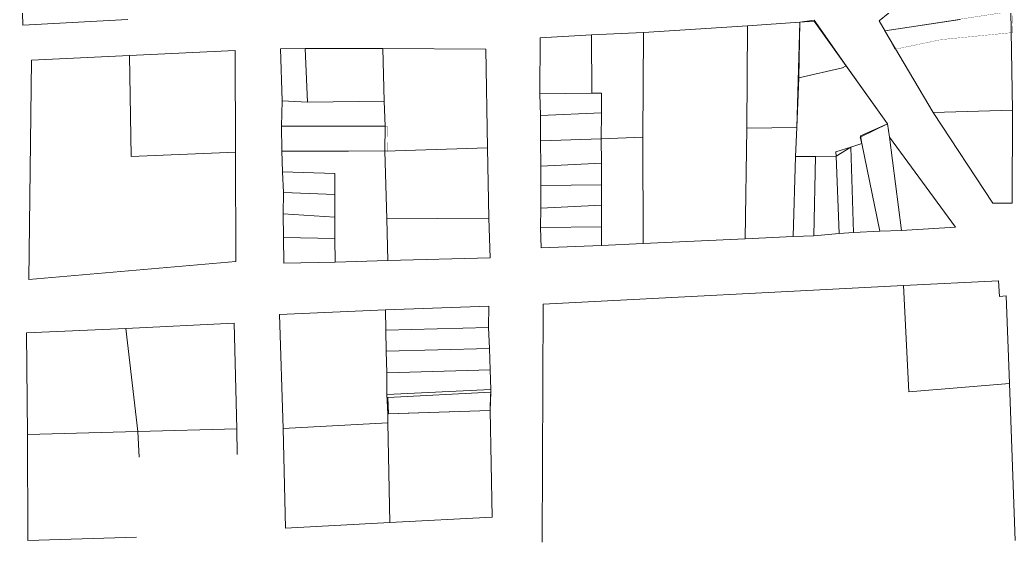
# Model space of a CAD drawing. Header units: millimetres. Extents: x 613495 to 614351, y 1317482 to 1318222.
# Drawn here: x 613525.7 to 613928.4, y 1317481.5 to 1317693 of the extents above; entities that cross this region are included whole.
import ezdxf

# ---------------------------------------------------------------- set-up
doc = ezdxf.new("R2010")
doc.units = ezdxf.units.MM
for name, color, linetype in [('2', 7, 'Continuous'), ('6', 7, 'Continuous'), ('CVL_CUADCON_LIN', 8, 'Continuous')]:
    doc.layers.add(name, color=color, linetype=linetype)
doc.layers.add('Nivel 2', color=7, linetype='Continuous', lineweight=0)
doc.layers.add('Nivel 6', color=7, linetype='Continuous', lineweight=0)

msp = doc.modelspace()

# ---------------------------------------------------------------- linework, layer by layer
at = {"layer": '2', "color": 1, "linetype": 'ByBlock', "lineweight": 0}
for p, q in [((613926.62, 1317696.47), (613927.3, 1317656.45)), ((613841.27, 1317692.07), (613820.07, 1317690.52)), ((613840.06, 1317649.36), (613841.27, 1317692.07)), ((613756.93, 1317686.86), (613777.98, 1317687.84)), ((613756.93, 1317686.86), (613757.06, 1317663.31)), ((613777.98, 1317687.84), (613777.73, 1317645.44)), ((613777.98, 1317687.84), (613820.07, 1317690.52)), ((613820.07, 1317690.52), (613819.83, 1317649.14)), ((613641.18, 1317681.33), (613672.54, 1317681.44)), ((613641.18, 1317681.33), (613642.12, 1317659.62)), ((613672.54, 1317681.44), (613673.08, 1317660.08)), ((613570.73, 1317637.71), (613570.06, 1317678.54)), ((613757.06, 1317663.31), (613736.07, 1317662.99)), ((613736.07, 1317662.99), (613736.41, 1317654.24)), ((613761.08, 1317663.36), (613757.06, 1317663.31)), ((613760.97, 1317655.28), (613761.08, 1317663.36)), ((613631.8, 1317660.19), (613631.59, 1317649.98)), ((613642.12, 1317659.62), (613631.8, 1317660.19)), ((613673.08, 1317660.08), (613642.12, 1317659.62)), ((613673.43, 1317649.91), (613673.08, 1317660.08)), ((613736.41, 1317654.24), (613760.97, 1317655.28)), ((613760.96, 1317644.8), (613760.97, 1317655.28)), ((613895.27, 1317655.43), (613927.3, 1317656.45)), ((613736.41, 1317654.24), (613736.4, 1317644.02)), ((613865.72, 1317645.51), (613876.81, 1317650.88)), ((613876.81, 1317650.88), (613877.57, 1317645.49)), ((613631.59, 1317649.98), (613673.43, 1317649.91)), ((613631.59, 1317649.98), (613631.73, 1317639.96)), ((613673.43, 1317649.91), (613673.36, 1317639.8)), ((613819.12, 1317604.3), (613819.83, 1317649.14)), ((613819.83, 1317649.14), (613840.06, 1317649.36)), ((613840.06, 1317649.36), (613839.59, 1317637.62)), ((613736.4, 1317644.02), (613760.96, 1317644.8)), ((613736.54, 1317633.7), (613736.4, 1317644.02)), ((613777.73, 1317645.44), (613760.96, 1317644.8)), ((613760.96, 1317644.8), (613761, 1317634.94)), ((613777.94, 1317602.42), (613777.73, 1317645.44)), ((613866.38, 1317642.87), (613861.91, 1317641.4)), ((613866.38, 1317642.87), (613865.72, 1317645.51)), ((613873.72, 1317607.47), (613866.38, 1317642.87)), ((613877.57, 1317645.49), (613882.46, 1317607.76)), ((613612.92, 1317639.48), (613570.73, 1317637.71)), ((613631.73, 1317639.96), (613673.36, 1317639.8)), ((613631.73, 1317639.96), (613631.93, 1317631.42)), ((613673.36, 1317639.8), (613714.9, 1317641.11)), ((613674.1, 1317612.44), (613673.36, 1317639.8)), ((613714.9, 1317641.11), (613715.48, 1317612.69)), ((613855.81, 1317639.58), (613861.91, 1317641.4)), ((613855.96, 1317637.75), (613855.81, 1317639.58)), ((613861.91, 1317641.4), (613862.99, 1317606.93)), ((613761, 1317634.94), (613736.54, 1317633.7)), ((613761, 1317634.94), (613761.09, 1317626.14)), ((613838.54, 1317605.33), (613839.59, 1317637.62)), ((613839.59, 1317637.62), (613847.67, 1317637.66)), ((613847.67, 1317637.66), (613846.98, 1317605.53)), ((613847.67, 1317637.66), (613855.96, 1317637.75)), ((613855.96, 1317637.75), (613857.25, 1317606.48)), ((613631.93, 1317631.42), (613653.07, 1317630.83)), ((613632.38, 1317623.13), (613631.93, 1317631.42)), ((613653.07, 1317630.83), (613653.17, 1317622.28)), ((613736.49, 1317625.92), (613736.54, 1317633.7)), ((613632.21, 1317614.38), (613632.38, 1317623.13)), ((613653.17, 1317622.28), (613632.38, 1317623.13)), ((613736.43, 1317616.72), (613736.49, 1317625.92)), ((613761.09, 1317626.14), (613736.49, 1317625.92)), ((613761.09, 1317626.14), (613761.03, 1317618.01)), ((613653.17, 1317622.28), (613653.11, 1317613.03)), ((613653.11, 1317613.03), (613632.21, 1317614.38)), ((613632.21, 1317614.38), (613632.41, 1317604.93)), ((613736.43, 1317616.72), (613736.32, 1317608.89)), ((613761.03, 1317618.01), (613736.43, 1317616.72)), ((613760.97, 1317609.16), (613761.03, 1317618.01)), ((613653.15, 1317604.44), (613653.11, 1317613.03)), ((613715.48, 1317612.69), (613674.1, 1317612.44)), ((613674.1, 1317612.44), (613674.59, 1317595.51)), ((613736.32, 1317608.89), (613760.97, 1317609.16)), ((613760.97, 1317609.16), (613761.06, 1317601.64)), ((613857.25, 1317606.48), (613846.98, 1317605.53)), ((613862.99, 1317606.93), (613857.25, 1317606.48)), ((613862.99, 1317606.93), (613873.72, 1317607.47)), ((613882.46, 1317607.76), (613873.72, 1317607.47)), ((613632.41, 1317604.93), (613653.15, 1317604.44)), ((613653.15, 1317604.44), (613653.24, 1317594.93)), ((613761.06, 1317601.64), (613777.94, 1317602.42)), ((613777.94, 1317602.42), (613819.12, 1317604.3)), ((613819.12, 1317604.3), (613838.54, 1317605.33)), ((613846.98, 1317605.53), (613838.54, 1317605.33)), ((613653.24, 1317594.93), (613674.59, 1317595.51)), ((613673.6, 1317575.53), (613673.7, 1317567.29)), ((613573.46, 1317526.31), (613568.52, 1317567.96)), ((613673.7, 1317567.29), (613715.28, 1317568.45)), ((613673.7, 1317567.29), (613673.94, 1317558.9)), ((613715.28, 1317568.45), (613715.68, 1317559.91)), ((613715.68, 1317559.91), (613673.94, 1317558.9)), ((613673.94, 1317558.9), (613674.14, 1317550.11)), ((613715.68, 1317559.91), (613715.92, 1317551.32)), ((613674.14, 1317550.11), (613715.92, 1317551.32)), ((613674.23, 1317541.26), (613674.14, 1317550.11)), ((613715.92, 1317551.32), (613716.22, 1317543.28)), ((613716.22, 1317543.28), (613674.23, 1317541.26)), ((613716.22, 1317543.28), (613715.96, 1317534.79)), ((613674.23, 1317541.26), (613674.53, 1317533.43)), ((613674.53, 1317533.43), (613715.96, 1317534.79)), ((613674.52, 1317529.82), (613632.18, 1317527.49)), ((613674.53, 1317533.43), (613674.52, 1317529.82)), ((613674.52, 1317529.82), (613675.35, 1317489.4)), ((613573.46, 1317526.31), (613528.73, 1317525.15)), ((613613.42, 1317527.42), (613573.46, 1317526.31)), ((613573.46, 1317526.31), (613573.91, 1317515.89)), ((613613.66, 1317517), (613613.42, 1317527.42))]:
    msp.add_line(p, q, dxfattribs=at)
for points in [[(613525.69, 1317736.67), (613526.86, 1317690.85), (613569.41, 1317693.08)], [(613875.78, 1317688.41), (613873.35, 1317692.53), (613880.67, 1317698.57), (613887.79, 1317703.64), (613892.22, 1317705.47), (613898.27, 1317707.7), (613901.98, 1317707.89), (613904.88, 1317708.09)], [(613841.27, 1317692.07), (613847.12, 1317692.42), (613876.81, 1317650.88)], [(613895.27, 1317655.43), (613875.63, 1317688.61), (613906.19, 1317693.14)], [(613736.07, 1317662.99), (613736.24, 1317685.67), (613756.93, 1317686.86)], [(613570.06, 1317678.54), (613612.81, 1317680.56), (613612.92, 1317639.48)], [(613641.18, 1317681.33), (613631.16, 1317681.19), (613631.8, 1317660.19)], [(613672.54, 1317681.44), (613714.18, 1317681.07), (613714.9, 1317641.11)], [(613612.92, 1317639.48), (613613.03, 1317595.09), (613529.35, 1317587.89), (613530.41, 1317676.66), (613570.06, 1317678.54)], [(613895.27, 1317655.43), (613919.43, 1317618.74), (613927.21, 1317618.73), (613927.3, 1317656.45)], [(613877.57, 1317645.49), (613904.27, 1317609.05), (613882.46, 1317607.76)], [(613715.48, 1317612.69), (613715.92, 1317596.62), (613674.59, 1317595.51)], [(613736.32, 1317608.89), (613736.61, 1317600.71), (613761.06, 1317601.64)], [(613632.41, 1317604.93), (613632.5, 1317594.5), (613653.24, 1317594.93)], [(613883.25, 1317585.39), (613921.63, 1317587.32), (613922.14, 1317580.91), (613924.83, 1317581.21), (613926.12, 1317545.72)], [(613883.25, 1317585.39), (613885.34, 1317542.32), (613926.12, 1317545.72)], [(613632.18, 1317527.49), (613630.75, 1317573.66), (613673.6, 1317575.53)], [(613673.6, 1317575.53), (613715.44, 1317577.09), (613715.28, 1317568.45)], [(613568.52, 1317567.96), (613612.34, 1317570.13), (613613.42, 1317527.42)], [(613528.73, 1317525.15), (613528.36, 1317566.24), (613568.52, 1317567.96)], [(613715.96, 1317534.79), (613716.78, 1317491.57), (613675.35, 1317489.4)], [(613675.35, 1317489.4), (613633.15, 1317487.22), (613632.18, 1317527.49)], [(613528.73, 1317525.15), (613528.94, 1317482.14), (613572.81, 1317483.55)]]:
    msp.add_lwpolyline(points, dxfattribs=at)
at = {"layer": '6', "color": 1, "linetype": 'ByBlock', "lineweight": 0}
msp.add_line((613926.12, 1317545.72), (613928.39, 1317482.2), dxfattribs=at)
msp.add_lwpolyline([(613737.04, 1317481.52), (613737.45, 1317577.83), (613883.25, 1317585.39)], dxfattribs=at)
at = {"layer": 'CVL_CUADCON_LIN', "color": 1, "linetype": 'ByBlock', "lineweight": 0, "ltscale": 0.5, "const_width": 0.1, "flags": 128}
for points in [[(613927.23, 1317696.49), (613927.51, 1317687.86), (613898.53, 1317685), (613879.74, 1317681.06), (613875.66, 1317688.62)], [(613631.74, 1317639.68), (613631.59, 1317649.98), (613674.29, 1317649.91), (613674.44, 1317639.61)]]:
    msp.add_lwpolyline(points, close=True, dxfattribs=at)
for points in [[(613927.23, 1317696.49), (613875.63, 1317688.61)], [(613875.81, 1317688.64), (613926.63, 1317696.4)], [(613927.51, 1317687.86), (613898.53, 1317685)], [(613879.74, 1317681.06), (613898.53, 1317685)], [(613631.59, 1317649.98), (613631.74, 1317639.68)], [(613631.59, 1317649.98), (613674.29, 1317649.91)]]:
    msp.add_lwpolyline(points, dxfattribs=at)
at = {"layer": 'CVL_CUADCON_LIN', "color": 1, "linetype": 'ByBlock', "lineweight": 0, "ltscale": 0.5, "flags": 128}
msp.add_lwpolyline([(613716.19, 1317542.19), (613715.96, 1317534.79), (613674.84, 1317533.44), (613674.59, 1317540.1)], close=True, dxfattribs=at)
for points in [[(613674.84, 1317533.46), (613674.59, 1317540.1)], [(613715.96, 1317534.79), (613716.16, 1317541.44)]]:
    msp.add_lwpolyline(points, dxfattribs=at)
at = {"layer": 'Nivel 2', "color": 1, "linetype": 'ByBlock', "lineweight": 0}
for p, q in [((613841.27, 1317692.07), (613820.07, 1317690.52)), ((613840.91, 1317669.53), (613841.27, 1317692.07)), ((613756.93, 1317686.86), (613777.98, 1317687.84)), ((613756.93, 1317686.86), (613757.06, 1317663.31)), ((613777.98, 1317687.84), (613777.73, 1317645.44)), ((613777.98, 1317687.84), (613820.07, 1317690.52)), ((613820.07, 1317690.52), (613819.83, 1317649.14)), ((613641.18, 1317681.33), (613672.54, 1317681.44)), ((613641.18, 1317681.33), (613642.12, 1317659.62)), ((613672.54, 1317681.44), (613673.08, 1317660.08)), ((613840.91, 1317669.53), (613858.57, 1317673.53)), ((613858.57, 1317673.53), (613860.09, 1317674.35)), ((613860.09, 1317674.35), (613876.81, 1317650.88)), ((613840.06, 1317649.36), (613840.91, 1317669.53)), ((613757.06, 1317663.31), (613736.07, 1317662.99)), ((613736.07, 1317662.99), (613736.41, 1317654.24)), ((613761.08, 1317663.36), (613757.06, 1317663.31)), ((613760.97, 1317655.28), (613761.08, 1317663.36)), ((613631.8, 1317660.19), (613631.59, 1317649.98)), ((613642.12, 1317659.62), (613631.8, 1317660.19)), ((613673.08, 1317660.08), (613642.12, 1317659.62)), ((613673.43, 1317649.91), (613673.08, 1317660.08)), ((613736.41, 1317654.24), (613760.97, 1317655.28)), ((613760.96, 1317644.8), (613760.97, 1317655.28)), ((613895.27, 1317655.43), (613927.3, 1317656.45)), ((613736.41, 1317654.24), (613736.4, 1317644.02)), ((613876.81, 1317650.88), (613865.8, 1317646.05)), ((613876.81, 1317650.88), (613877.57, 1317645.49)), ((613631.59, 1317649.98), (613631.73, 1317639.96)), ((613631.59, 1317649.98), (613673.43, 1317649.91)), ((613673.43, 1317649.91), (613673.36, 1317639.8)), ((613819.12, 1317604.3), (613819.83, 1317649.14)), ((613819.83, 1317649.14), (613840.06, 1317649.36)), ((613839.59, 1317637.62), (613840.06, 1317649.36)), ((613736.4, 1317644.02), (613760.96, 1317644.8)), ((613736.54, 1317633.7), (613736.4, 1317644.02)), ((613777.73, 1317645.44), (613760.96, 1317644.8)), ((613760.96, 1317644.8), (613761, 1317634.94)), ((613777.94, 1317602.42), (613777.73, 1317645.44)), ((613866.38, 1317642.87), (613861.91, 1317641.4)), ((613865.8, 1317646.05), (613866.38, 1317642.87)), ((613873.72, 1317607.47), (613866.38, 1317642.87)), ((613877.57, 1317645.49), (613882.46, 1317607.76)), ((613631.73, 1317639.96), (613631.93, 1317631.42)), ((613631.73, 1317639.96), (613673.36, 1317639.8)), ((613673.36, 1317639.8), (613714.9, 1317641.11)), ((613674.1, 1317612.44), (613673.36, 1317639.8)), ((613714.9, 1317641.11), (613715.48, 1317612.69)), ((613861.91, 1317641.4), (613855.96, 1317637.75)), ((613861.91, 1317641.4), (613862.99, 1317606.93)), ((613761, 1317634.94), (613736.54, 1317633.7)), ((613761, 1317634.94), (613761.09, 1317626.14)), ((613838.54, 1317605.33), (613839.59, 1317637.62)), ((613847.67, 1317637.66), (613839.59, 1317637.62)), ((613847.67, 1317637.66), (613846.98, 1317605.53)), ((613855.96, 1317637.75), (613847.67, 1317637.66)), ((613855.96, 1317637.75), (613857.25, 1317606.48)), ((613632.38, 1317623.13), (613631.93, 1317631.42)), ((613631.93, 1317631.42), (613653.07, 1317630.83)), ((613653.07, 1317630.83), (613653.17, 1317622.28)), ((613736.49, 1317625.92), (613736.54, 1317633.7)), ((613632.21, 1317614.38), (613632.38, 1317623.13)), ((613653.17, 1317622.28), (613632.38, 1317623.13)), ((613736.43, 1317616.72), (613736.49, 1317625.92)), ((613761.09, 1317626.14), (613736.49, 1317625.92)), ((613761.09, 1317626.14), (613761.03, 1317618.01)), ((613653.17, 1317622.28), (613653.11, 1317613.03)), ((613632.21, 1317614.38), (613632.41, 1317604.93)), ((613653.11, 1317613.03), (613632.21, 1317614.38)), ((613736.43, 1317616.72), (613736.32, 1317608.89)), ((613761.03, 1317618.01), (613736.43, 1317616.72)), ((613760.97, 1317609.16), (613761.03, 1317618.01)), ((613653.15, 1317604.44), (613653.11, 1317613.03)), ((613715.48, 1317612.69), (613674.1, 1317612.44)), ((613674.1, 1317612.44), (613674.59, 1317595.51)), ((613736.32, 1317608.89), (613760.97, 1317609.16)), ((613760.97, 1317609.16), (613761.06, 1317601.64)), ((613857.25, 1317606.48), (613846.98, 1317605.53)), ((613862.99, 1317606.93), (613857.25, 1317606.48)), ((613862.99, 1317606.93), (613873.72, 1317607.47)), ((613882.46, 1317607.76), (613873.72, 1317607.47)), ((613632.41, 1317604.93), (613653.15, 1317604.44)), ((613653.15, 1317604.44), (613653.24, 1317594.93)), ((613761.06, 1317601.64), (613777.94, 1317602.42)), ((613777.94, 1317602.42), (613819.12, 1317604.3)), ((613819.12, 1317604.3), (613838.54, 1317605.33)), ((613846.98, 1317605.53), (613838.54, 1317605.33)), ((613653.24, 1317594.93), (613674.59, 1317595.51)), ((613673.6, 1317575.53), (613673.7, 1317567.29)), ((613573.46, 1317526.31), (613568.52, 1317567.96)), ((613673.7, 1317567.29), (613715.28, 1317568.45)), ((613673.7, 1317567.29), (613673.94, 1317558.9)), ((613715.28, 1317568.45), (613715.68, 1317559.91)), ((613715.68, 1317559.91), (613673.94, 1317558.9)), ((613673.94, 1317558.9), (613674.14, 1317550.11)), ((613715.68, 1317559.91), (613715.92, 1317551.32)), ((613674.14, 1317550.11), (613715.92, 1317551.32)), ((613674.23, 1317541.26), (613674.14, 1317550.11)), ((613715.92, 1317551.32), (613716.22, 1317543.28)), ((613716.22, 1317543.28), (613674.23, 1317541.26)), ((613716.22, 1317543.28), (613715.96, 1317534.79)), ((613674.23, 1317541.26), (613674.53, 1317533.43)), ((613674.53, 1317533.43), (613715.96, 1317534.79)), ((613674.52, 1317529.82), (613632.18, 1317527.49)), ((613674.53, 1317533.43), (613674.52, 1317529.82)), ((613674.52, 1317529.82), (613675.35, 1317489.4)), ((613573.46, 1317526.31), (613528.73, 1317525.15)), ((613613.42, 1317527.42), (613573.46, 1317526.31)), ((613573.46, 1317526.31), (613573.91, 1317515.89)), ((613613.66, 1317517), (613613.42, 1317527.42))]:
    msp.add_line(p, q, dxfattribs=at)
at = {"layer": 'Nivel 2', "color": 1, "linetype": 'ByBlock', "lineweight": 0, "flags": 128}
for points in [[(613525.69, 1317736.67), (613526.86, 1317690.85), (613569.41, 1317693.08)], [(613875.78, 1317688.41), (613873.35, 1317692.53), (613880.67, 1317698.57), (613887.79, 1317703.64), (613892.22, 1317705.47), (613898.27, 1317707.7), (613901.98, 1317707.89), (613904.88, 1317708.09)], [(613926.62, 1317696.47), (613927.3, 1317656.45)], [(613841.27, 1317692.07), (613847.07, 1317692.87), (613860.09, 1317674.35)], [(613895.27, 1317655.43), (613875.63, 1317688.61), (613906.19, 1317693.14)], [(613736.07, 1317662.99), (613736.24, 1317685.67), (613756.93, 1317686.86)], [(613570.06, 1317678.54), (613612.81, 1317680.56), (613612.92, 1317639.48)], [(613641.18, 1317681.33), (613631.16, 1317681.19), (613631.8, 1317660.19)], [(613672.54, 1317681.44), (613714.18, 1317681.07), (613714.9, 1317641.11)], [(613612.92, 1317639.48), (613613.03, 1317595.09), (613529.35, 1317587.89), (613530.41, 1317676.66), (613570.06, 1317678.54)], [(613570.73, 1317637.71), (613570.06, 1317678.54)], [(613895.27, 1317655.43), (613919.43, 1317618.74), (613927.21, 1317618.73), (613927.3, 1317656.45)], [(613877.57, 1317645.49), (613904.27, 1317609.05), (613882.46, 1317607.76)], [(613612.92, 1317639.48), (613570.73, 1317637.71)], [(613715.48, 1317612.69), (613715.92, 1317596.62), (613674.59, 1317595.51)], [(613736.32, 1317608.89), (613736.61, 1317600.71), (613761.06, 1317601.64)], [(613632.41, 1317604.93), (613632.5, 1317594.5), (613653.24, 1317594.93)], [(613883.25, 1317585.39), (613921.63, 1317587.32), (613922.14, 1317580.91), (613924.83, 1317581.21), (613926.12, 1317545.72)], [(613883.25, 1317585.39), (613885.34, 1317542.32), (613926.12, 1317545.72)], [(613632.18, 1317527.49), (613630.75, 1317573.66), (613673.6, 1317575.53)], [(613673.6, 1317575.53), (613715.44, 1317577.09), (613715.28, 1317568.45)], [(613568.52, 1317567.96), (613612.34, 1317570.13), (613613.42, 1317527.42)], [(613528.73, 1317525.15), (613528.36, 1317566.24), (613568.52, 1317567.96)], [(613715.96, 1317534.79), (613716.78, 1317491.57), (613675.35, 1317489.4)], [(613675.35, 1317489.4), (613633.15, 1317487.22), (613632.18, 1317527.49)], [(613528.73, 1317525.15), (613528.94, 1317482.14), (613572.81, 1317483.55)]]:
    msp.add_lwpolyline(points, dxfattribs=at)
at = {"layer": 'Nivel 6', "color": 1, "linetype": 'ByBlock', "lineweight": 0, "flags": 128}
for points in [[(613737.04, 1317481.52), (613737.45, 1317577.83), (613883.25, 1317585.39)], [(613926.12, 1317545.72), (613928.39, 1317482.2)]]:
    msp.add_lwpolyline(points, dxfattribs=at)

doc.saveas('drawing.dxf')
